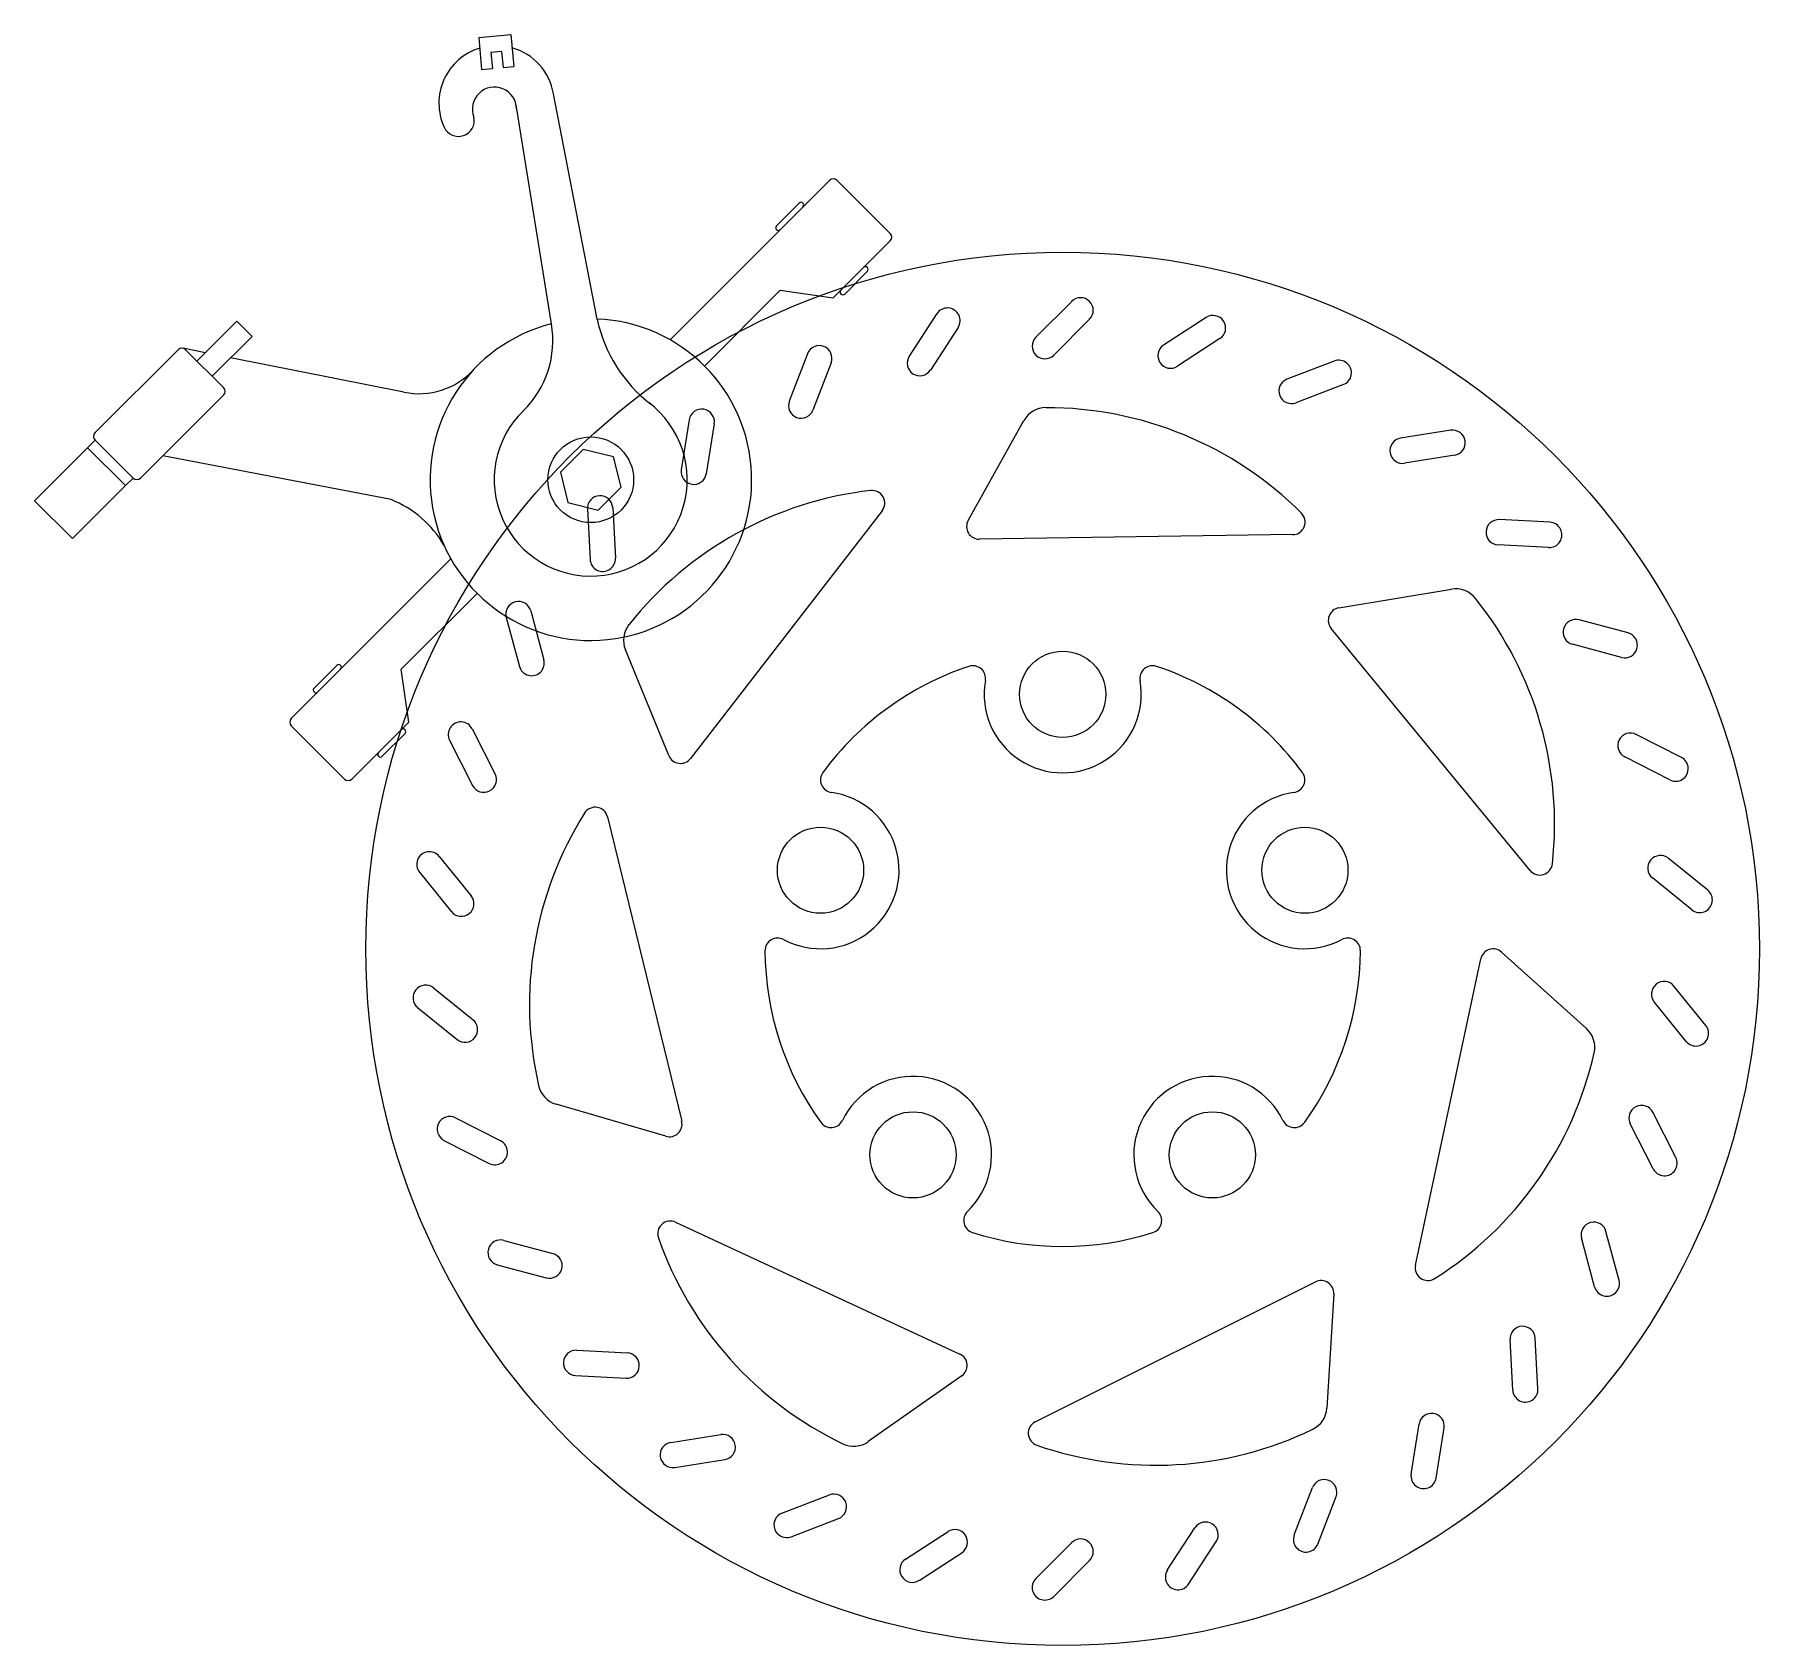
# Model space of a CAD drawing. Header units: millimetres. Extents: x 938 to 3558, y 1019 to 2384.
# Drawn here: x 3396.7 to 3557.6, y 1833.4 to 1983.7 of the extents above.
import ezdxf

# ---------------------------------------------------------------- set-up
doc = ezdxf.new("R2010")
doc.units = ezdxf.units.MM
doc.linetypes.add('TRAZOS', pattern=[19.05, 12.7, -6.35])
doc.layers.add('01_Contornos', color=7, linetype='Continuous', lineweight=20)
doc.layers.add('02_Ocultas', color=4, linetype='TRAZOS', lineweight=20)

# ---------------------------------------------------------------- blocks, each defined once
blk = doc.blocks.new('*U379')
at = {"layer": '01_Contornos'}
for p, q in [((0.84, 2.51), (-2.51, -0.84)), ((2.51, 0.84), (-0.84, -2.51))]:
    blk.add_line(p, q, dxfattribs=at)
for centre, start, end in [((1.67, 1.67), 315, 135), ((-1.67, -1.67), 135, 315)]:
    blk.add_arc(centre, 1.18, start, end, dxfattribs=at)
blk = doc.blocks.new('*U380')
at = {"layer": '01_Contornos', "color": 0, "linetype": 'ByBlock', "lineweight": -2, "transparency": 16777216}
blk.add_blockref('*U379', (65, 122.91), dxfattribs=at)
for p, rotation in [((52.96, 121.64), 11.99999999999999), ((77.04, 121.64), 348.0000000000001), ((41.45, 117.9), 23.99999999999997), ((88.55, 117.9), 336), ((30.96, 111.85), 36), ((99.04, 111.85), 324.0000000000001), ((21.97, 103.75), 48), ((108.03, 103.75), 312), ((14.85, 93.95), 59.99999999999999), ((115.15, 93.95), 300.0000000000001), ((9.93, 82.89), 72), ((120.07, 82.89), 288.0000000000001), ((7.41, 71.05), 83.99999999999999), ((122.59, 71.05), 276.0000000000001), ((7.41, 58.95), 95.99999999999999), ((122.59, 58.95), 264), ((9.93, 47.11), 108), ((120.07, 47.11), 252.0000000000001), ((14.85, 36.05), 120), ((115.15, 36.05), 240), ((21.97, 26.25), 132), ((108.03, 26.25), 228), ((30.96, 18.15), 144), ((99.04, 18.15), 216), ((41.45, 12.1), 156.0000000000001), ((88.55, 12.1), 204), ((52.96, 8.36), 168.0000000000001), ((77.04, 8.36), 192), ((65, 7.09), 180)]:
    blk.add_blockref('*U379', p, dxfattribs=dict(at, rotation=rotation))
blk = doc.blocks.new('*U381')
at = {"layer": '01_Contornos', "color": 7}
for p, q in [((-8.35, -14.05), (-2.27, 14.54)), ((-0.32, 15.17), (7.6, 8.03))]:
    blk.add_line(p, q, dxfattribs=at)
for centre, radius, start, end in [((-1.11, 14.29), 1.18, 47.9832, 167.9832), ((6.02, 6.28), 2.36, 347.2429, 47.9832), ((-24.53, 13.2), 33.68, 302.2258, 347.2429), ((-7.2, -14.29), 1.18, 167.9832, 302.3136)]:
    blk.add_arc(centre, radius, start, end, dxfattribs=at)
blk = doc.blocks.new('*U382')
at = {"layer": '01_Contornos', "color": 0, "linetype": 'ByBlock', "lineweight": -2, "transparency": 16777216}
for p, rotation in [((70.9, 108.67), 102.8571428571428), ((34.54, 96.84), 154.2857142857143), ((102.82, 87.61), 51.4285714285714), ((21.11, 61.04), 205.7142857142858), ((40.73, 28.22), 257.1428571428572), ((78.63, 23.09), 308.5714285714286)]:
    blk.add_blockref('*U381', p, dxfattribs=dict(at, rotation=rotation))
blk.add_blockref('*U381', (106.26, 49.53), dxfattribs=at)

msp = doc.modelspace()

# ---------------------------------------------------------------- linework, layer by layer
at = {"layer": '01_Contornos'}
for p, q in [((3438.166, 1983.422), (3441.154, 1983.693)), ((3438.166, 1983.422), (3438.437, 1980.434)), ((3441.154, 1983.693), (3441.425, 1980.705)), ((3440.293, 1982.109), (3439.298, 1982.019)), ((3439.298, 1982.019), (3439.433, 1980.525)), ((3440.293, 1982.109), (3440.429, 1980.615)), ((3438.437, 1980.434), (3439.433, 1980.525)), ((3440.429, 1980.615), (3441.425, 1980.705)), ((3449.209, 1957.143), (3445.125, 1978.15)), ((3434.6, 1976.028), (3434.597, 1976.027)), ((3444.945, 1956.696), (3441.647, 1977.134)), ((3470.885, 1970.083), (3456.006, 1955.203)), ((3476.542, 1965.133), (3471.593, 1970.083)), ((3468.057, 1967.961), (3465.936, 1965.84)), ((3471.239, 1959.123), (3476.542, 1964.426)), ((3472.3, 1959.476), (3474.421, 1961.598)), ((3459.218, 1952.759), (3466.289, 1959.83)), ((3466.289, 1959.83), (3471.239, 1959.123)), ((3415.602, 1956.944), (3411.881, 1953.222)), ((3417.017, 1955.529), (3415.602, 1956.944)), ((3417.017, 1955.529), (3413.295, 1951.808)), ((3410.113, 1954.283), (3402.382, 1946.552)), ((3412.662, 1954.003), (3410.564, 1954.42)), ((3414.356, 1950.747), (3410.82, 1954.283)), ((3431.186, 1950.324), (3415.021, 1953.534)), ((3406.625, 1942.309), (3414.356, 1950.04)), ((3402.382, 1945.845), (3396.725, 1940.188)), ((3402.382, 1945.845), (3405.918, 1942.309)), ((3401.675, 1945.137), (3405.21, 1941.602)), ((3429.986, 1940.292), (3408.683, 1944.367)), ((3445.783, 1942.859), (3447.905, 1944.981)), ((3450.733, 1944.273), (3447.905, 1944.981)), ((3451.44, 1941.445), (3450.733, 1944.273)), ((3405.21, 1941.602), (3405.918, 1942.309)), ((3445.783, 1942.859), (3446.49, 1940.031)), ((3405.21, 1941.602), (3400.261, 1936.652)), ((3449.319, 1939.324), (3451.44, 1941.445)), ((3400.261, 1936.652), (3396.725, 1940.188)), ((3446.49, 1940.031), (3449.319, 1939.324)), ((3435.561, 1934.758), (3420.681, 1919.878)), ((3438.005, 1931.545), (3430.934, 1924.474)), ((3422.802, 1922.707), (3424.924, 1924.828)), ((3431.641, 1919.525), (3430.934, 1924.474)), ((3420.681, 1919.878), (3423.156, 1922.353)), ((3420.681, 1919.171), (3425.631, 1914.221)), ((3426.338, 1914.221), (3431.641, 1919.525)), ((3431.288, 1918.464), (3429.166, 1916.343))]:
    msp.add_line(p, q, dxfattribs=at)
at = {"layer": '01_Contornos', "color": 7}
for centre, radius in [((3492.637, 1898.375), 65), ((3492.637, 1922.129), 4.018), ((3470.045, 1905.715), 4.018), ((3515.229, 1905.715), 4.018), ((3478.674, 1879.157), 4.018), ((3506.599, 1879.157), 4.018)]:
    msp.add_circle(centre, radius, dxfattribs=at)
at = {"layer": '01_Contornos'}
msp.add_circle((3448.612, 1942.152), 4, dxfattribs=at)
for centre, radius, start, end in [((3439.852, 1977.301), 5.341, 9.14174, 74.64429), ((3439.822, 1977.287), 5.372, 106.94522, 204.6493), ((3439.632, 1976.728), 2.056, 0.4429, 201.39844), ((3436.279, 1975.661), 1.474, 204.6493, 12.41735), ((3468.234, 1967.785), 0.25, 315, 135), ((3466.113, 1965.663), 0.25, 135, 315), ((3474.244, 1961.774), 0.25, 315, 135), ((3472.123, 1959.653), 0.25, 135, 315), ((3448.624, 1942.153), 15.001, 104.19608, 87.76641), ((3435.922, 1955.138), 9.156, 314.3068, 9.79678), ((3462.479, 1959.951), 13.564, 191.94773, 232.50306), ((3410.467, 1953.929), 0.5, 45, 135), ((3432.594, 1957.086), 6.907, 258.24189, 317.03166), ((3414.002, 1950.394), 0.5, 315, 45), ((3448.612, 1942.152), 9, 134.30626, 53.09368), ((3402.736, 1946.198), 0.5, 135, 225), ((3406.271, 1942.663), 0.5, 225, 315), ((3426.343, 1931.073), 9.913, 29.87165, 68.4421), ((3425.995, 1930.789), 10.356, 22.53364, 23.05842), ((3425.1, 1924.651), 0.25, 315, 135), ((3422.979, 1922.53), 0.25, 135, 315), ((3431.111, 1918.641), 0.25, 315, 135), ((3428.989, 1916.519), 0.25, 135, 315)]:
    msp.add_arc(centre, radius, start, end, dxfattribs=at)
at = {"layer": '01_Contornos', "lineweight": 20, "ltscale": 0.05}
for centre, start, end in [((3471.239, 1969.729), 45, 135), ((3476.189, 1964.78), 315, 45), ((3421.034, 1919.525), 135, 225), ((3425.984, 1914.575), 225, 315)]:
    msp.add_arc(centre, 0.5, start, end, dxfattribs=at)
at = {"layer": '01_Contornos', "color": 7}
for centre, radius, start, end in [((3492.637, 1898.375), 27.773, 108.36753, 143.63247), ((3484.258, 1923.611), 1.182, 349.972, 108.36753), ((3501.016, 1923.611), 1.182, 71.63247, 190.028), ((3492.637, 1898.375), 27.773, 36.36753, 71.63247), ((3492.637, 1922.129), 7.327, 169.972, 10.028), ((3471.225, 1914.142), 1.182, 143.63247, 262.028), ((3514.049, 1914.142), 1.182, 277.972, 36.36753), ((3470.045, 1905.715), 7.327, 241.972, 82.028), ((3515.229, 1905.715), 7.327, 97.972, 298.028), ((3466.046, 1898.204), 1.182, 61.972, 180.36753), ((3519.227, 1898.204), 1.182, 359.63247, 118.028), ((3492.637, 1898.375), 27.773, 180.36753, 215.63247), ((3492.637, 1898.375), 27.773, 324.36753, 359.63247), ((3478.674, 1879.157), 7.327, 313.972, 154.028), ((3506.599, 1879.157), 7.327, 25.972, 226.028), ((3471.024, 1882.883), 1.182, 215.63247, 334.028), ((3514.249, 1882.883), 1.182, 205.972, 324.36753), ((3484.582, 1873.033), 1.182, 133.972, 252.36753), ((3500.691, 1873.033), 1.182, 287.63247, 46.028), ((3492.637, 1898.375), 27.773, 252.36753, 287.63247)]:
    msp.add_arc(centre, radius, start, end, dxfattribs=at)
at = {"layer": '02_Ocultas', "lineweight": 20, "ltscale": 0.05}
msp.add_arc((3448.612, 1942.152), 14.999, 35.639, 35.72624, dxfattribs=at)

# ---------------------------------------------------------------- block references
at = {"layer": '01_Contornos'}
for name in ['*U380', '*U382']:
    msp.add_blockref(name, (3427.637, 1833.375), dxfattribs=at)

doc.saveas('drawing.dxf')
